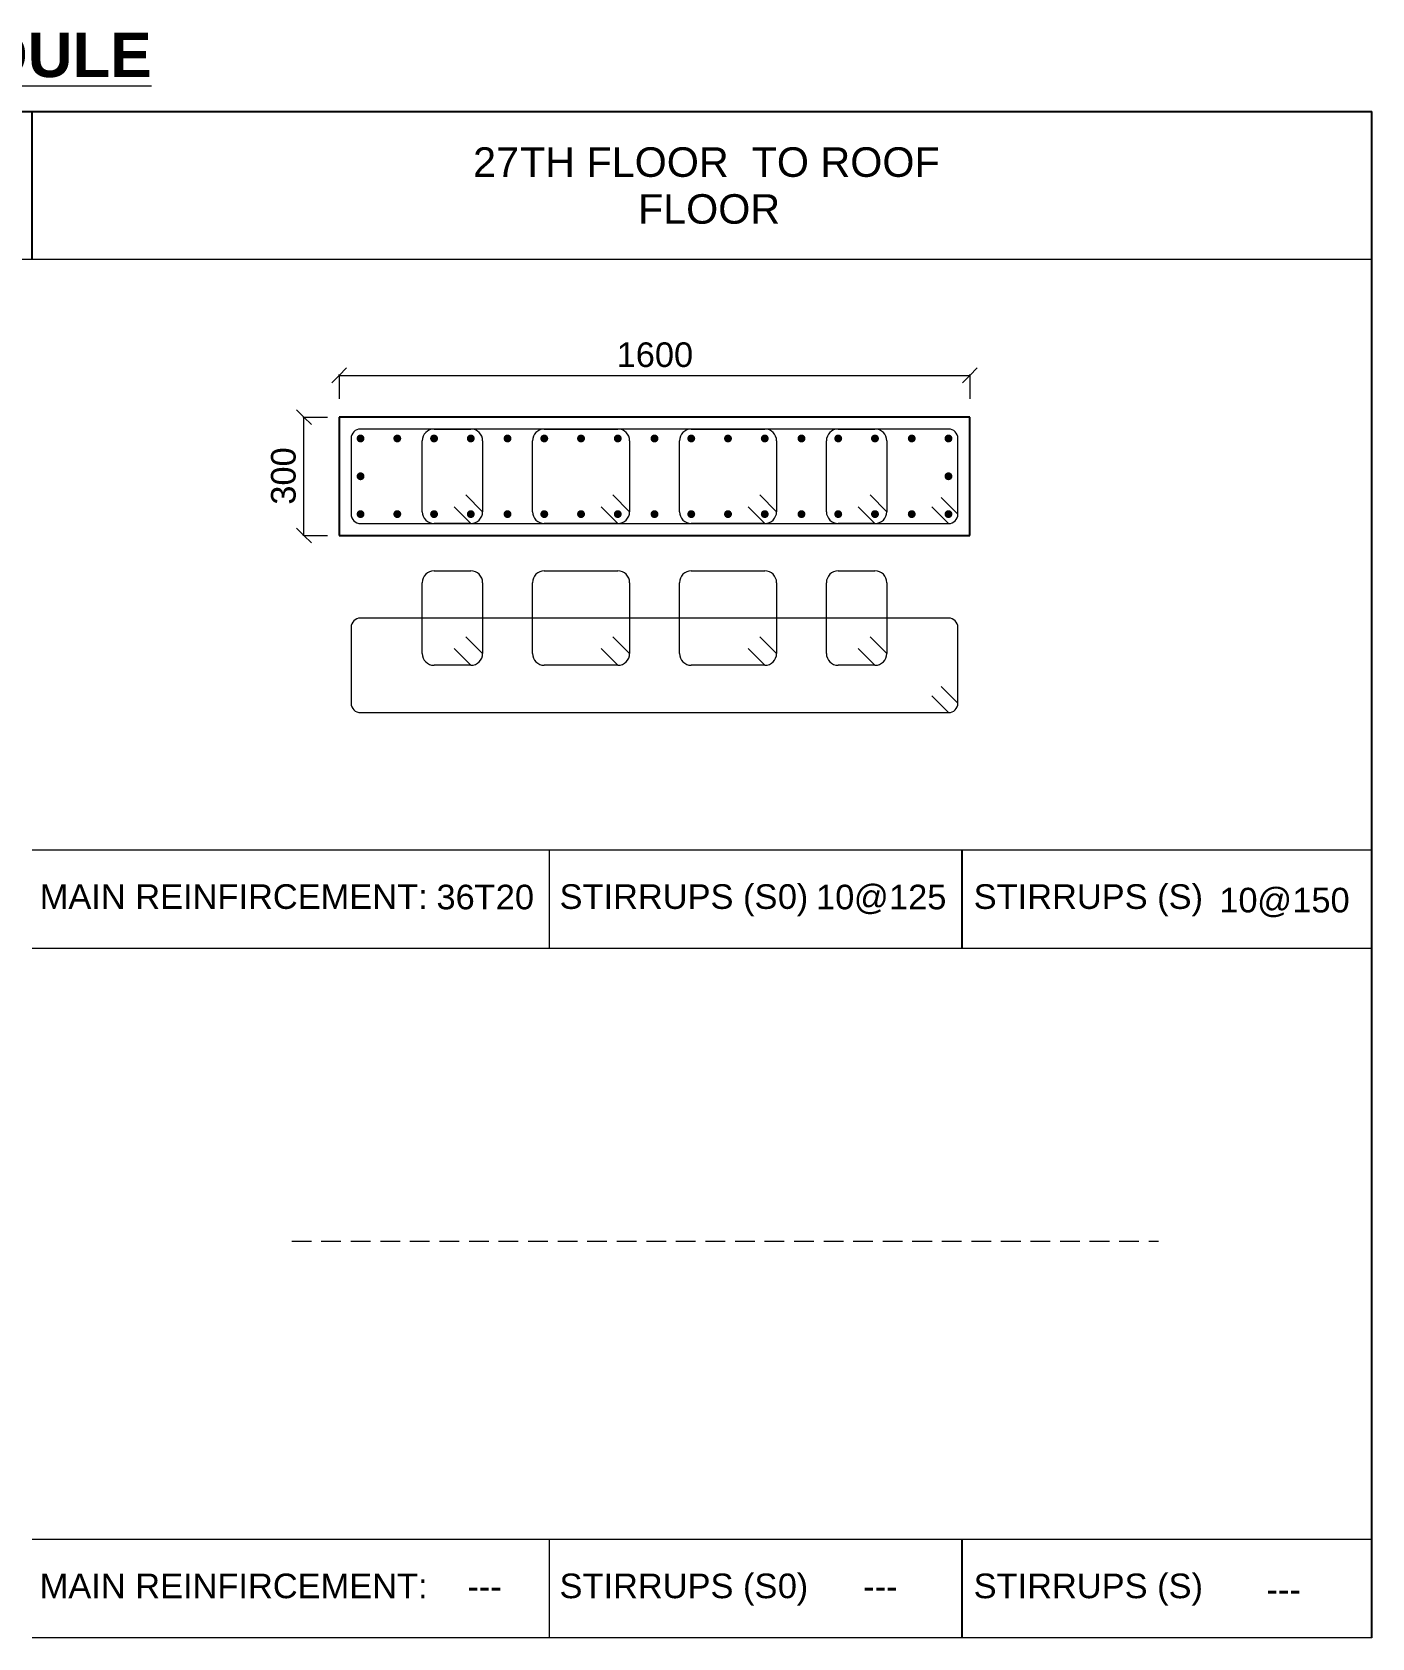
# Model space of a CAD drawing. Header units: millimetres. Extents: x 5701 to 16921, y -8384 to 4443.
# Drawn here: x 13521 to 16921, y -6064 to -1988 of the extents above; entities that cross this region are included whole.
import ezdxf

# ---------------------------------------------------------------- set-up
doc = ezdxf.new("R2010")
doc.units = ezdxf.units.MM
doc.linetypes.add('00-SX_HIDDEN', pattern=[75, 50, -25])
for name, color, linetype, lineweight in [('A-ANNO-DIMS', 211, 'Continuous', 5), ('A-ANNO-DIMS-25', 211, 'Continuous', 5), ('A-ANNO-NOTE', 131, 'Continuous', 5), ('A-DETL-GENF', 92, 'Continuous', 13), ('A-DETL-HDLN', 90, '00-SX_HIDDEN', 13)]:
    doc.layers.add(name, color=color, linetype=linetype, lineweight=lineweight)
doc.styles.add('Arial', font='arial.ttf', dxfattribs={"height": 2.5})
doc.styles.add('Arial_1', font='arial.ttf', dxfattribs={"height": 62.5})
doc.styles.add('Arial_3', font='arial.ttf', dxfattribs={"height": 75})
doc.styles.add('Arial_B', font='arialbd.ttf', dxfattribs={"height": 112.5})
doc.dimstyles.new('Diagonal_-_2_5mm_Round_5mm_-2_5', dxfattribs={"dimscale": 304.8, "dimtxt": 0.209207, "dimasz": 0.123031, "dimexe": 0.008202, "dimexo": 0.0625, "dimgap": 0.008202, "dimtad": 1, "dimdec": 0, "dimlfac": 304.8, "dimrnd": 5, "dimdsep": 46, "dimtxsty": 'Arial_1', "dimblk1": 'OBLIQUE', "dimblk2": 'OBLIQUE', "dimsah": 1, "dimcen": 0.09, "dimazin": 0, "dimtfac": 1, "dimtdec": 4, "dimtix": 1, "dimtmove": 0, "dimatfit": 3, "dimfxl": 0.000645835, "dimfxlon": 1, "dimtvp": 1, "dimtolj": 1, "dimtzin": 0, "dimarcsym": 2})

# ---------------------------------------------------------------- blocks, each defined once
blk = doc.blocks.new('Column RFT - SHAPE CODE -300X1600-34T20 4-7675734-column schudual _1_2_')
at = {"layer": 'A-DETL-GENF'}
for points in [[(64, 1546), (63.3, 1549.5), (62.7, 1551), (61.1, 1553.1), (59, 1554.7), (56.6, 1555.7), (54, 1556), (51.4, 1555.7), (49, 1554.7), (46.9, 1553.1), (45.3, 1551), (44.3, 1548.6), (44, 1546), (44.3, 1543.4), (45.3, 1541), (47.7, 1538.3), (49, 1537.3), (51.4, 1536.3), (54, 1536), (56.6, 1536.3), (59, 1537.3), (61.1, 1538.9), (62.7, 1541), (63.7, 1543.4)], [(160, 1546), (159.3, 1549.5), (158.7, 1551), (157.1, 1553.1), (155, 1554.7), (152.6, 1555.7), (150, 1556), (147.4, 1555.7), (145, 1554.7), (142.9, 1553.1), (141.3, 1551), (140.3, 1548.6), (140, 1546), (140.3, 1543.4), (141.3, 1541), (142.9, 1538.9), (145, 1537.3), (147.4, 1536.3), (150, 1536), (152.6, 1536.3), (155, 1537.3), (157.1, 1538.9), (158.7, 1541), (159.7, 1543.4)], [(256, 1546), (255.3, 1549.5), (254.7, 1551), (253.1, 1553.1), (251, 1554.7), (248.6, 1555.7), (246, 1556), (243.4, 1555.7), (241, 1554.7), (238.9, 1553.1), (237.3, 1551), (236.3, 1548.6), (236, 1546), (236.3, 1543.4), (237.3, 1541), (238.9, 1538.9), (241, 1537.3), (243.4, 1536.3), (246, 1536), (248.6, 1536.3), (251, 1537.3), (253.1, 1538.9), (254.7, 1541), (255.7, 1543.4)], [(64, 1452.8), (63.7, 1455.3), (62.7, 1457.8), (61.1, 1459.8), (59, 1461.4), (56.6, 1462.4), (54, 1462.8), (51.4, 1462.4), (49, 1461.4), (46.9, 1459.8), (45.3, 1457.8), (44.3, 1455.3), (44, 1452.8), (44.3, 1450.2), (45.3, 1447.8), (47.7, 1445.1), (49, 1444.1), (51.4, 1443.1), (54, 1442.8), (56.6, 1443.1), (59, 1444.1), (61.1, 1445.7), (62.7, 1447.8), (63.7, 1450.2)], [(256, 1452.8), (255.7, 1455.3), (254.7, 1457.8), (253.1, 1459.8), (251, 1461.4), (248.6, 1462.4), (246, 1462.8), (243.4, 1462.4), (241, 1461.4), (238.9, 1459.8), (237.3, 1457.8), (236.3, 1455.3), (236, 1452.8), (236.3, 1450.2), (237.3, 1447.8), (238.9, 1445.7), (241, 1444.1), (243.4, 1443.1), (246, 1442.8), (248.6, 1443.1), (251, 1444.1), (253.1, 1445.7), (254.7, 1447.8), (255.7, 1450.2)], [(64, 1359.5), (63.7, 1362.1), (62.7, 1364.5), (61.1, 1366.6), (59, 1368.2), (56.6, 1369.2), (54, 1369.5), (51.4, 1369.2), (49, 1368.2), (46.9, 1366.6), (45.3, 1364.5), (44.3, 1362.1), (44, 1359.5), (44.3, 1356.9), (45.3, 1354.5), (46.9, 1352.4), (49, 1350.8), (51.4, 1349.8), (54, 1349.5), (56.6, 1349.8), (59, 1350.8), (61.1, 1352.4), (62.7, 1354.5), (63.7, 1356.9)], [(256, 1359.5), (255.7, 1362.1), (254.7, 1364.5), (253.1, 1366.6), (251, 1368.2), (248.6, 1369.2), (246, 1369.5), (243.4, 1369.2), (241, 1368.2), (238.9, 1366.6), (237.3, 1364.5), (236.3, 1362.1), (236, 1359.5), (236.3, 1356.9), (237.3, 1354.5), (238.9, 1352.4), (241, 1350.8), (243.4, 1349.8), (246, 1349.5), (248.6, 1349.8), (251, 1350.8), (253.1, 1352.4), (254.7, 1354.5), (255.7, 1356.9)], [(64, 1266.3), (63.7, 1268.8), (62.7, 1271.3), (61.1, 1273.3), (59, 1274.9), (56.6, 1275.9), (54, 1276.3), (51.4, 1275.9), (49, 1274.9), (46.9, 1273.3), (45.3, 1271.1), (44.3, 1268.8), (44, 1266.3), (44.3, 1263.7), (45.3, 1261.3), (46.9, 1259.2), (49, 1257.6), (51.4, 1256.6), (54, 1256.3), (56.6, 1256.6), (59, 1257.6), (61.1, 1259.2), (62.7, 1261.3), (63.7, 1263.7)], [(256, 1266.3), (255.7, 1268.8), (254.7, 1271.3), (253.1, 1273.3), (251, 1274.9), (248.6, 1275.9), (246, 1276.3), (243.4, 1275.9), (241, 1274.9), (238.9, 1273.3), (237.3, 1271.1), (236.3, 1268.8), (236, 1266.3), (236.3, 1263.7), (237.3, 1261.3), (238.9, 1259.2), (241, 1257.6), (243.4, 1256.6), (246, 1256.3), (248.6, 1256.6), (251, 1257.6), (253.1, 1259.2), (254.7, 1261.3), (255.7, 1263.7)], [(64, 1173), (63.7, 1175.6), (62.7, 1178), (61.1, 1180.1), (59, 1181.7), (56.6, 1182.7), (54, 1183), (51.4, 1182.7), (49, 1181.7), (46.9, 1180.1), (45.3, 1178), (44.3, 1175.6), (44, 1173), (44.3, 1170.4), (45.3, 1168), (46.9, 1165.9), (49, 1164.3), (51.4, 1163.3), (54, 1163), (56.6, 1163.3), (59, 1164.3), (61.1, 1165.9), (62.7, 1168), (63.7, 1170.4)], [(256, 1173), (255.7, 1175.6), (254.7, 1178), (253.1, 1180.1), (251, 1181.7), (248.6, 1182.7), (246, 1183), (243.4, 1182.7), (241, 1181.7), (238.9, 1180.1), (237.3, 1178), (236.3, 1175.6), (236, 1173), (236.3, 1170.4), (237.3, 1168), (238.9, 1165.9), (241, 1164.3), (243.4, 1163.3), (246, 1163), (248.6, 1163.3), (251, 1164.3), (253.1, 1165.9), (254.7, 1168), (255.7, 1170.4)], [(64, 1079.8), (63.7, 1082.3), (62.7, 1084.8), (61.1, 1086.8), (59, 1088.4), (56.6, 1089.4), (54, 1089.8), (51.4, 1089.4), (49, 1088.4), (46.9, 1086.8), (45.3, 1084.8), (44.3, 1082.3), (44, 1079.8), (44.3, 1077.2), (45.3, 1074.8), (46.9, 1072.7), (49, 1071.1), (51.4, 1070.1), (54, 1069.8), (56.6, 1070.1), (59, 1071.1), (61.1, 1072.7), (62.7, 1074.8), (63.7, 1077.2)], [(256, 1079.8), (255.7, 1082.3), (254.7, 1084.8), (253.1, 1086.8), (251, 1088.4), (248.6, 1089.4), (246, 1089.8), (243.4, 1089.4), (241, 1088.4), (238.9, 1086.8), (237.3, 1084.8), (236.3, 1082.3), (236, 1079.8), (236.3, 1077.2), (237.3, 1074.8), (238.9, 1072.7), (241, 1071.1), (243.4, 1070.1), (246, 1069.8), (248.6, 1070.1), (251, 1071.1), (253.1, 1072.7), (254.7, 1074.8), (255.7, 1077.2)], [(64, 986.5), (63.7, 989.1), (62.7, 991.5), (61.1, 993.6), (59, 995.2), (56.6, 996.2), (54, 996.5), (51.4, 996.2), (49, 995.2), (46.3, 992.7), (45.3, 991.5), (44.3, 989.1), (44, 986.5), (44.3, 983.9), (45.3, 981.5), (46.9, 979.4), (49, 977.8), (51.4, 976.8), (54, 976.5), (56.6, 976.8), (59, 977.8), (61.1, 979.4), (62.7, 981.5), (63.7, 983.9)], [(256, 986.5), (255.7, 989.1), (254.7, 991.5), (253.1, 993.6), (251, 995.2), (248.6, 996.2), (246, 996.5), (243.4, 996.2), (241, 995.2), (238.3, 992.7), (237.3, 991.5), (236.3, 989.1), (236, 986.5), (236.3, 983.9), (237.3, 981.5), (238.9, 979.4), (241, 977.8), (243.4, 976.8), (246, 976.5), (248.6, 976.8), (251, 977.8), (253.1, 979.4), (254.7, 981.5), (255.7, 983.9)], [(64, 893.3), (63.7, 895.8), (62.7, 898.3), (61.1, 900.3), (59, 901.9), (56.6, 902.9), (54, 903.3), (51.4, 902.9), (49, 901.9), (46.9, 900.3), (45.3, 898.3), (44.3, 895.8), (44, 893.3), (44.3, 890.7), (45.3, 888.3), (46.9, 886.2), (49, 884.6), (51.4, 883.6), (54, 883.3), (56.6, 883.6), (59, 884.6), (61.1, 886.2), (62.7, 888.3), (63.7, 890.7)], [(256, 893.3), (255.7, 895.8), (254.7, 898.3), (253.1, 900.3), (251, 901.9), (248.6, 902.9), (246, 903.3), (243.4, 902.9), (241, 901.9), (238.9, 900.3), (237.3, 898.3), (236.3, 895.8), (236, 893.3), (236.3, 890.7), (237.3, 888.3), (238.9, 886.2), (241, 884.6), (243.4, 883.6), (246, 883.3), (248.6, 883.6), (251, 884.6), (253.1, 886.2), (254.7, 888.3), (255.7, 890.7)], [(64, 800), (63.7, 802.6), (62.7, 805), (61.1, 807.1), (59, 808.7), (56.6, 809.7), (54, 810), (51.4, 809.7), (49, 808.7), (46.9, 807.1), (45.3, 805), (44.3, 802.6), (44, 800), (44.3, 797.4), (45.3, 795), (46.9, 792.9), (49, 791.3), (51.4, 790.3), (54, 790), (56.6, 790.3), (59, 791.3), (61.1, 792.9), (62.7, 795), (63.7, 797.4)], [(256, 800), (255.7, 802.6), (254.7, 805), (253.1, 807.1), (251, 808.7), (248.6, 809.7), (246, 810), (243.4, 809.7), (241, 808.7), (238.9, 807.1), (237.3, 805), (236.3, 802.6), (236, 800), (236.3, 797.4), (237.3, 795), (238.9, 792.9), (241, 791.3), (243.4, 790.3), (246, 790), (248.6, 790.3), (251, 791.3), (253.1, 792.9), (254.7, 795), (255.7, 797.4)], [(64, 706.8), (63.7, 709.3), (62.7, 711.8), (60.4, 714.3), (59, 715.4), (56.6, 716.4), (54, 716.8), (51.4, 716.4), (49, 715.4), (46.9, 713.8), (45.3, 711.8), (44.3, 709.3), (44, 706.8), (44.3, 704.2), (45.3, 701.8), (46.9, 699.7), (49, 698.1), (51.4, 697.1), (54, 696.8), (56.6, 697.1), (59, 698.1), (61.1, 699.7), (62.7, 701.8), (63.7, 704.2)], [(256, 706.8), (255.7, 709.3), (254.7, 711.8), (252.4, 714.3), (251, 715.4), (248.6, 716.4), (246, 716.8), (243.4, 716.4), (241, 715.4), (238.9, 713.8), (237.3, 711.8), (236.3, 709.3), (236, 706.8), (236.3, 704.2), (237.3, 701.8), (238.9, 699.7), (241, 698.1), (243.4, 697.1), (246, 696.8), (248.6, 697.1), (251, 698.1), (253.1, 699.7), (254.7, 701.8), (255.7, 704.2)], [(64, 613.5), (63.7, 616.1), (62.7, 618.5), (61.1, 620.6), (59, 622.2), (56.6, 623.2), (54, 623.5), (51.4, 623.2), (49, 622.2), (46.9, 620.6), (45.3, 618.5), (44.3, 616.1), (44, 613.5), (44.3, 610.9), (45.3, 608.5), (46.9, 606.4), (49, 604.8), (51.4, 603.8), (54, 603.5), (56.6, 603.8), (59, 604.8), (61.1, 606.4), (62.7, 608.5), (63.7, 610.9)], [(256, 613.5), (255.7, 616.1), (254.7, 618.5), (253.1, 620.6), (251, 622.2), (248.6, 623.2), (246, 623.5), (243.4, 623.2), (241, 622.2), (238.9, 620.6), (237.3, 618.5), (236.3, 616.1), (236, 613.5), (236.3, 610.9), (237.3, 608.5), (238.9, 606.4), (241, 604.8), (243.4, 603.8), (246, 603.5), (248.6, 603.8), (251, 604.8), (253.1, 606.4), (254.7, 608.5), (255.7, 610.9)], [(64, 520.3), (63.7, 522.8), (62.7, 525.3), (61.1, 527.3), (59, 528.9), (56.6, 529.9), (54, 530.3), (51.4, 529.9), (49, 528.9), (46.9, 527.3), (45.3, 525.3), (44.3, 522.8), (44, 520.3), (44.3, 517.7), (45.3, 515.3), (46.9, 513.2), (49, 511.6), (51.4, 510.6), (54, 510.3), (56.6, 510.6), (59, 511.6), (61.1, 513.2), (62.7, 515.3), (63.7, 517.7)], [(256, 520.3), (255.7, 522.8), (254.7, 525.3), (253.1, 527.3), (251, 528.9), (248.6, 529.9), (246, 530.3), (243.4, 529.9), (241, 528.9), (238.9, 527.3), (237.3, 525.3), (236.3, 522.8), (236, 520.3), (236.3, 517.7), (237.3, 515.3), (238.9, 513.2), (241, 511.6), (243.4, 510.6), (246, 510.3), (248.6, 510.6), (251, 511.6), (253.1, 513.2), (254.7, 515.3), (255.7, 517.7)], [(64, 427), (63.7, 429.6), (62.7, 432), (61.1, 434.1), (58.3, 435.9), (56.6, 436.7), (54, 437), (51.4, 436.7), (49, 435.7), (46.9, 434.1), (45.3, 432), (44.3, 429.6), (44, 427), (44.3, 424.4), (45.3, 422), (46.9, 419.9), (49, 418.3), (51.4, 417.3), (54, 417), (56.6, 417.3), (59, 418.3), (61.1, 419.9), (62.7, 422), (63.7, 424.4)], [(256, 427), (255.7, 429.6), (254.7, 432), (253.1, 434.1), (250.3, 435.9), (248.6, 436.7), (246, 437), (243.4, 436.7), (241, 435.7), (238.9, 434.1), (237.3, 432), (236.3, 429.6), (236, 427), (236.3, 424.4), (237.3, 422), (238.9, 419.9), (241, 418.3), (243.4, 417.3), (246, 417), (248.6, 417.3), (251, 418.3), (253.1, 419.9), (254.7, 422), (255.7, 424.4)], [(64, 333.8), (63.7, 336.3), (62.7, 338.8), (61.1, 340.8), (59, 342.4), (56.6, 343.4), (54, 343.8), (51.4, 343.4), (49, 342.4), (46.9, 340.8), (45.3, 338.8), (44.3, 336.3), (44, 333.8), (44.3, 331.2), (45.3, 328.8), (46.9, 326.7), (49, 325.1), (51.4, 324.1), (54, 323.8), (56.6, 324.1), (59, 325.1), (61.1, 326.7), (62.7, 328.8), (63.7, 331.2)], [(256, 333.8), (255.7, 336.3), (254.7, 338.8), (253.1, 340.8), (251, 342.4), (248.6, 343.4), (246, 343.8), (243.4, 343.4), (241, 342.4), (238.9, 340.8), (237.3, 338.8), (236.3, 336.3), (236, 333.8), (236.3, 331.2), (237.3, 328.8), (238.9, 326.7), (241, 325.1), (243.4, 324.1), (246, 323.8), (248.6, 324.1), (251, 325.1), (253.1, 326.7), (254.7, 328.8), (255.7, 331.2)], [(64, 240.5), (63.7, 243.1), (62.7, 245.5), (61.1, 247.6), (59, 249.2), (56.6, 250.2), (54, 250.5), (51.4, 250.2), (49, 249.2), (46.9, 247.6), (45.3, 245.5), (44.3, 243.1), (44, 240.5), (44.3, 237.9), (45.3, 235.5), (46.9, 233.4), (49, 231.8), (51.4, 230.8), (54, 230.5), (56.6, 230.8), (59, 231.8), (61.1, 233.4), (62.7, 235.5), (63.7, 237.9)], [(256, 240.5), (255.7, 243.1), (254.7, 245.5), (253.1, 247.6), (251, 249.2), (248.6, 250.2), (246, 250.5), (243.4, 250.2), (241, 249.2), (238.9, 247.6), (237.3, 245.5), (236.3, 243.1), (236, 240.5), (236.3, 237.9), (237.3, 235.5), (238.9, 233.4), (241, 231.8), (243.4, 230.8), (246, 230.5), (248.6, 230.8), (251, 231.8), (253.1, 233.4), (254.7, 235.5), (255.7, 237.9)], [(64, 147.3), (63.7, 149.8), (62.7, 152.3), (61.1, 154.3), (59, 155.9), (56.6, 156.9), (54, 157.3), (51.4, 156.9), (49, 155.9), (46.9, 154.3), (45.3, 152.3), (44.3, 149.8), (44, 147.3), (44.3, 144.7), (45.3, 142.3), (47.7, 139.6), (49, 138.6), (51.4, 137.6), (54, 137.3), (56.6, 137.6), (59, 138.6), (61.1, 140.2), (62.7, 142.3), (63.7, 144.7)], [(256, 147.3), (255.7, 149.8), (254.7, 152.3), (253.1, 154.3), (251, 155.9), (248.6, 156.9), (246, 157.3), (243.4, 156.9), (241, 155.9), (238.9, 154.3), (237.3, 152.3), (236.3, 149.8), (236, 147.3), (236.3, 144.7), (237.3, 142.3), (238.9, 140.2), (241, 138.6), (243.4, 137.6), (246, 137.3), (248.6, 137.6), (251, 138.6), (253.1, 140.2), (254.7, 142.3), (255.7, 144.7)], [(64, 54), (63.7, 56.6), (62.7, 59), (61.1, 61.1), (59, 62.7), (56.6, 63.7), (54, 64), (51.4, 63.7), (49, 62.7), (46.9, 61.1), (45.3, 59), (44.3, 56.6), (44, 54), (44.3, 51.4), (45.3, 49), (47.7, 46.3), (49, 45.3), (51.4, 44.3), (54, 44), (56.6, 44.3), (59, 45.3), (61.1, 46.9), (62.7, 49), (63.7, 51.4)], [(160, 54), (159.7, 56.6), (158.7, 59), (157.1, 61.1), (155, 62.7), (152.6, 63.7), (150, 64), (147.4, 63.7), (145, 62.7), (142.9, 61.1), (141.3, 59), (140.3, 56.6), (140, 54), (140.3, 51.4), (141.3, 49), (142.9, 46.9), (145, 45.3), (147.4, 44.3), (150, 44), (152.6, 44.3), (155, 45.3), (157.1, 46.9), (158.7, 49), (159.7, 51.4)], [(256, 54), (255.7, 56.6), (254.7, 59), (253.1, 61.1), (251, 62.7), (248.6, 63.7), (246, 64), (243.4, 63.7), (241, 62.7), (238.9, 61.1), (237.3, 59), (236.3, 56.6), (236, 54), (236.3, 51.4), (237.3, 49), (238.9, 46.9), (241, 45.3), (243.4, 44.3), (246, 44), (248.6, 44.3), (251, 45.3), (253.1, 46.9), (254.7, 49), (255.7, 51.4)]]:
    blk.add_hatch(color=256, dxfattribs=at).paths.add_polyline_path(points)
at = {"layer": 'A-DETL-GENF', "lineweight": 25}
for p, q in [((0, 1600), (0, 0)), ((300, 1600), (0, 1600)), ((300, 0), (300, 1600)), ((0, 0), (300, 0))]:
    blk.add_line(p, q, dxfattribs=at)
at = {"layer": 'A-DETL-GENF', "lineweight": 20}
for p, q in [((246, 1570), (54, 1570)), ((203.6, 1527.6), (246, 1570)), ((30, 1546), (30, 54)), ((227.6, 1503.6), (270, 1546)), ((270, 54), (270, 1546)), ((54, 30), (246, 30))]:
    blk.add_line(p, q, dxfattribs=at)
for centre, start, end in [((54, 1546), 90, 180), ((246, 1546), 0, 90), ((54, 54), 180, 270), ((246, 54), 270, 0)]:
    blk.add_arc(centre, 24, start, end, dxfattribs=at)
blk = doc.blocks.new('Column Stirrups - Column Stirrups-7675730-column schudual _1_2_')
at = {"layer": 'A-DETL-GENF', "lineweight": 20}
for p, q in [((327.5, -230.2), (420.8, -230.2)), ((297.5, -440), (297.5, -260.2)), ((450.8, -260.2), (450.8, -440)), ((408.3, -397.6), (450.8, -440)), ((378.3, -427.6), (420.8, -470)), ((420.8, -470), (327.5, -470))]:
    blk.add_line(p, q, dxfattribs=at)
for centre, start, end in [((327.5, -260.2), 90, 180), ((420.8, -260.2), 360, 90), ((327.5, -440), 180, 270), ((420.8, -440), 270, 0)]:
    blk.add_arc(centre, 30, start, end, dxfattribs=at)
blk = doc.blocks.new('Column Stirrups - Column Stirrups-7675740-column schudual _1_2_')
at = {"layer": 'A-DETL-GENF', "lineweight": 20}
for p, q in [((234.3, -230.2), (420.8, -230.2)), ((204.3, -440), (204.3, -260.2)), ((450.8, -260.2), (450.8, -440)), ((408.3, -397.6), (450.8, -440)), ((378.3, -427.6), (420.8, -470)), ((420.8, -470), (234.3, -470))]:
    blk.add_line(p, q, dxfattribs=at)
for centre, start, end in [((234.3, -260.2), 90, 180), ((420.8, -260.2), 360, 90), ((234.3, -440), 180, 270), ((420.8, -440), 270, 0)]:
    blk.add_arc(centre, 30, start, end, dxfattribs=at)
blk = doc.blocks.new('Column RFT - SHAPE CODE -300X1600-34T20 2-7406752-column schudual _1_2_')
at = {"layer": 'A-DETL-GENF', "lineweight": 20}
for p, q in [((246, 1570), (54, 1570)), ((203.6, 1527.6), (246, 1570)), ((30, 1546), (30, 54)), ((227.6, 1503.6), (270, 1546)), ((270, 54), (270, 1546)), ((54, 30), (246, 30))]:
    blk.add_line(p, q, dxfattribs=at)
for centre, start, end in [((54, 1546), 90, 180), ((246, 1546), 0, 90), ((54, 54), 180, 270), ((246, 54), 270, 0)]:
    blk.add_arc(centre, 24, start, end, dxfattribs=at)
blk = doc.blocks.new('Tables_Columns - Header 4_rfa MKS - Columns Table Header 3-7279892-column schudual _1_2_')
at = {"layer": 'A-ANNO-NOTE', "lineweight": 25}
for p in [(0, 0), (136, -15)]:
    blk.add_line(p, (136, 0), dxfattribs=at)
at = {"layer": 'A-ANNO-NOTE', "lineweight": 18}
blk.add_line((0, -15), (136, -15), dxfattribs=at)
blk = doc.blocks.new('Tables_Columns - Row 2_rfa MKS - Columns Table Row 2-7282254-column schudual _1_2_')
at = {"layer": 'A-ANNO-NOTE', "lineweight": 25}
for p, q in [((136, -70), (136, 0)), ((94.4, -70), (94.4, -60))]:
    blk.add_line(p, q, dxfattribs=at)
at = {"layer": 'A-ANNO-NOTE', "lineweight": 15}
for p, q in [((136, -60), (0, -60)), ((136, -70), (0, -70))]:
    blk.add_line(p, q, dxfattribs=at)
at = {"layer": 'A-ANNO-NOTE', "lineweight": 18}
blk.add_line((52.52, -70), (52.52, -60), dxfattribs=at)
at = {"layer": 'A-ANNO-NOTE', "lineweight": 18, "char_height": 2.5, "attachment_point": 1, "style": 'Arial'}
for s, insert, width in [('MAIN REINFIRCEMENT:', (0.77, -63.47), 47.6202), ('STIRRUPS (S', (53.54, -63.47), 26.8565), ('0', (75.7, -63.47), 2.3249), (')', (77.62, -63.47), 1.443), ('STIRRUPS (S)', (95.58, -63.47), 28.2996)]:
    blk.add_mtext(s, dxfattribs=dict(at, insert=insert, width=width))
blk = doc.blocks.new('DIMBLOCK22-column schudual _1_2_')
at = {"layer": 'A-ANNO-DIMS-25', "lineweight": 15}
for p, q in [((14210.9, -2965.3), (14192.2, -2946.6)), ((14210.9, -2965.3), (14229.7, -2984.1)), ((14210.9, -3265.3), (14192.2, -3246.6)), ((14210.9, -3265.3), (14229.7, -3284.1))]:
    blk.add_line(p, q, dxfattribs=at)
at = {"layer": 'A-ANNO-DIMS-25'}
for p, q in [((14210.9, -2965.3), (14208.4, -2965.3)), ((14210.9, -3265.3), (14210.9, -2965.3)), ((14210.9, -2965.3), (14270.9, -2965.3)), ((14210.9, -3265.3), (14208.4, -3265.3)), ((14210.9, -3265.3), (14270.9, -3265.3))]:
    blk.add_line(p, q, dxfattribs=at)
at = {"layer": 'A-ANNO-DIMS-25', "color": 0, "insert": (14127.3, -3187.4), "char_height": 62.5, "width": 173.052, "attachment_point": 1, "rotation": 90, "line_spacing_factor": 0.941778, "style": 'Arial_1'}
blk.add_mtext('300', dxfattribs=at)
blk = doc.blocks.new('_Oblique')
at = {"color": 0, "linetype": 'ByBlock', "lineweight": -2}
blk.add_line((-0.5, -0.5), (0.5, 0.5), dxfattribs=at)
blk = doc.blocks.new('DIMBLOCK23-column schudual _1_2_')
at = {"layer": 'A-ANNO-DIMS-25', "lineweight": 15}
for p, q in [((14300.6, -2859), (14319.3, -2840.2)), ((15900.6, -2859), (15919.3, -2840.2)), ((14300.6, -2859), (14281.8, -2877.7)), ((15900.6, -2859), (15881.8, -2877.7))]:
    blk.add_line(p, q, dxfattribs=at)
at = {"layer": 'A-ANNO-DIMS-25'}
for p, q in [((14300.6, -2859), (14300.6, -2856.5)), ((14300.6, -2859), (15900.6, -2859)), ((14300.6, -2859), (14300.6, -2919)), ((15900.6, -2859), (15900.6, -2856.5)), ((15900.6, -2859), (15900.6, -2919))]:
    blk.add_line(p, q, dxfattribs=at)
at = {"layer": 'A-ANNO-DIMS-25', "color": 0, "insert": (15004.4, -2775.3), "char_height": 62.5, "width": 230.736, "attachment_point": 1, "line_spacing_factor": 0.941778, "style": 'Arial_1'}
blk.add_mtext('1600', dxfattribs=at)

msp = doc.modelspace()

# ---------------------------------------------------------------- linework, layer by layer
at = {"layer": 'A-DETL-HDLN'}
msp.add_line((14179.8525, -5056.8268), (16379.8525, -5056.8268), dxfattribs=at)

# ---------------------------------------------------------------- block references
at = {"layer": 'A-ANNO-NOTE', "xscale": 25, "yscale": 25, "zscale": 25}
for p in [(10121.0833, -2189.3515), (13521.0833, -2189.3515)]:
    msp.add_blockref('Tables_Columns - Header 4_rfa MKS - Columns Table Header 3-7279892-column schudual _1_2_', p, dxfattribs=at)
at = {"layer": 'A-ANNO-NOTE', "lineweight": 18, "xscale": 25, "yscale": 25, "zscale": 25}
for p in [(13521.0661, -2564.3353), (13520.9479, -4314.3657)]:
    msp.add_blockref('Tables_Columns - Row 2_rfa MKS - Columns Table Row 2-7282254-column schudual _1_2_', p, dxfattribs=at)
at = {"layer": 'A-DETL-GENF', "rotation": 270.0000000000002}
for name, p in [('Column RFT - SHAPE CODE -300X1600-34T20 4-7675734-column schudual _1_2_', (14300.5643, -2965.3146)), ('Column RFT - SHAPE CODE -300X1600-34T20 2-7406752-column schudual _1_2_', (14300.5643, -3445.3146))]:
    msp.add_blockref(name, p, dxfattribs=at)
at = {"layer": 'A-DETL-GENF'}
for name, p in [('Column Stirrups - Column Stirrups-7675730-column schudual _1_2_', (14213.5593, -2765.1954)), ('Column Stirrups - Column Stirrups-7675740-column schudual _1_2_', (14586.5593, -2765.1954)), ('Column Stirrups - Column Stirrups-7675740-column schudual _1_2_', (14959.5593, -2765.1954)), ('Column Stirrups - Column Stirrups-7675730-column schudual _1_2_', (15239.3093, -2765.1954)), ('Column Stirrups - Column Stirrups-7675730-column schudual _1_2_', (14213.5593, -3125.1954)), ('Column Stirrups - Column Stirrups-7675740-column schudual _1_2_', (14586.5593, -3125.1954)), ('Column Stirrups - Column Stirrups-7675740-column schudual _1_2_', (14959.5593, -3125.1954)), ('Column Stirrups - Column Stirrups-7675730-column schudual _1_2_', (15239.3093, -3125.1954))]:
    msp.add_blockref(name, p, dxfattribs=at)

# ---------------------------------------------------------------- texts
at = {"layer": 'A-ANNO-NOTE', "lineweight": 18, "attachment_point": 1}
for s, insert, char_height, width, style in [('\\LPLANTED COLUMNS REINFORCEMENT SCHEDULE', (9921.8839, -1989.2968), 112.5, 4760.019531, 'Arial_B'), ('27', (14640.1588, -2280.0464), 75, 144.30375, 'Arial_3'), ('TH FLOOR  TO ROOF', (14759.2213, -2280.0464), 75, 1310.759063, 'Arial_3'), ('FLOOR', (15058.5312, -2399.1089), 75, 442.932344, 'Arial_3'), ('36', (14547.1771, -4152.1962), 62.5, 116.244687, 'Arial_1'), ('T', (14643.0886, -4152.1962), 62.5, 66.139219, 'Arial_1'), ('20', (14697.6589, -4152.1962), 62.5, 116.244687, 'Arial_1'), ('10', (15510.4896, -4152.1962), 62.5, 116.244687, 'Arial_1'), ('@', (15606.4011, -4152.1962), 62.5, 108.227812, 'Arial_1'), ('125', (15695.6979, -4152.1962), 62.5, 174.367031, 'Arial_1'), ('@', (16629.8386, -4160.0087), 62.5, 108.227812, 'Arial_1'), ('10', (16533.9271, -4160.0087), 62.5, 116.244687, 'Arial_1'), ('150', (16719.1354, -4160.0087), 62.5, 174.367031, 'Arial_1'), ('---', (14625.5589, -5902.2266), 62.5, 108.227812, 'Arial_1'), ('---', (15630.2464, -5902.2266), 62.5, 108.227812, 'Arial_1'), ('---', (16653.6839, -5910.0391), 62.5, 108.227812, 'Arial_1')]:
    msp.add_mtext(s, dxfattribs=dict(at, insert=insert, char_height=char_height, width=width, style=style))

# ---------------------------------------------------------------- dimensions: what is measured, and where the dimension line sits
at = {"layer": 'A-ANNO-DIMS'}
dim = msp.add_linear_dim(base=(15900.5643, -2858.9787), p1=(14300.5643, -2918.9787), p2=(15900.5643, -2918.9787), dimstyle='Diagonal_-_2_5mm_Round_5mm_-2_5', override={"dimpost": '<>', "dimfxl": 1600}, dxfattribs=at)
dim.commit()
dim.dimension.update_dxf_attribs({"geometry": 'DIMBLOCK23-column schudual _1_2_', "text_midpoint": (15100.5643, -2824.5679)})
dim = msp.add_linear_dim(base=(14210.9239, -2965.3146), p1=(14270.9239, -3265.3146), p2=(14270.9239, -2965.3146), angle=90, dimstyle='Diagonal_-_2_5mm_Round_5mm_-2_5', override={"dimpost": '<>', "dimfxl": 300}, dxfattribs=at)
dim.commit()
dim.dimension.update_dxf_attribs({"geometry": 'DIMBLOCK22-column schudual _1_2_', "text_midpoint": (14176.5131, -3115.3146)})

doc.saveas('drawing.dxf')
